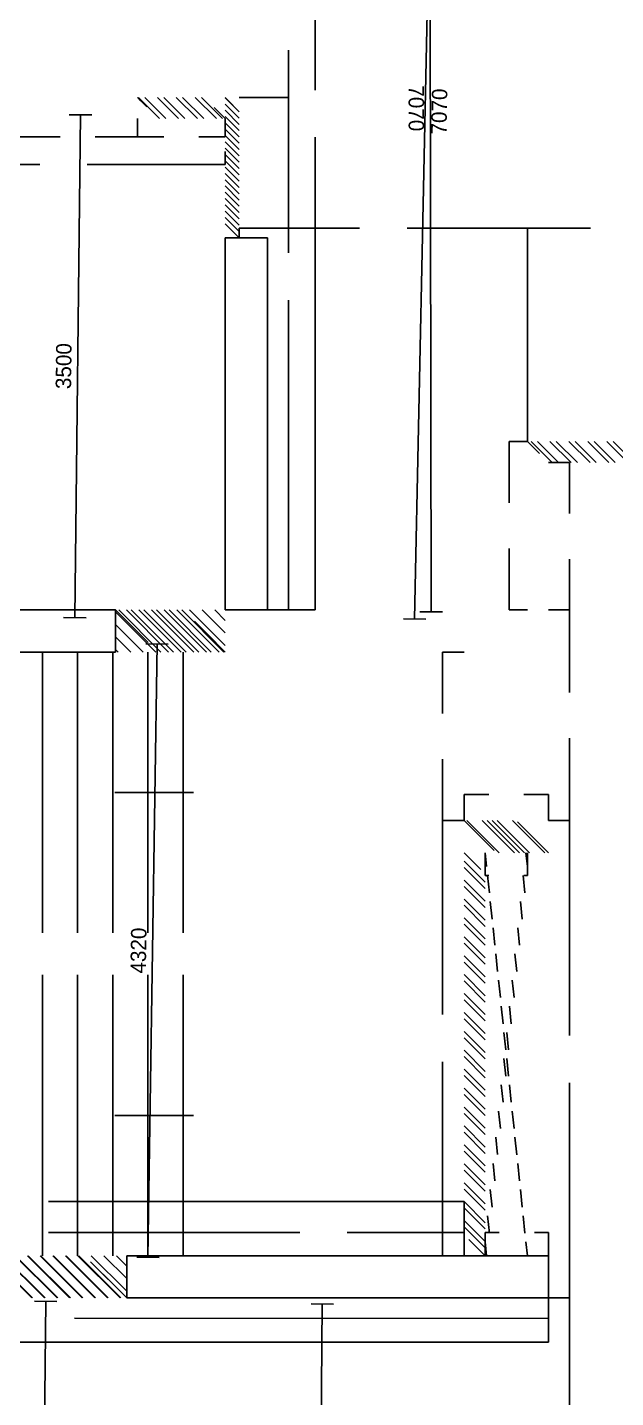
# Model space of a CAD drawing. Header units: metres. Extents: x -20.8 to 16.7, y -14.9 to 14.7.
# Drawn here: x -1.22 to 2.97, y -1.44 to 8.32 of the extents above; entities that cross this region are included whole.
import ezdxf
from ezdxf.enums import TextEntityAlignment as Align

# ---------------------------------------------------------------- set-up
doc = ezdxf.new("R2010")
doc.units = ezdxf.units.M
for name, color, linetype in [('CAD_DIM_TEXT', 3, 'Continuous'), ('CAD_DIM_WALL_TO_WALL', 1, 'Continuous'), ('CAD_PLAN_WALLS', 8, 'Continuous')]:
    doc.layers.add(name, color=color, linetype=linetype)

msp = doc.modelspace()

# ---------------------------------------------------------------- linework, layer by layer
at = {"layer": 'CAD_DIM_WALL_TO_WALL'}
for p, q in [((1.6887, 11.3398), (1.5393, 4.1067)), ((1.6565, 4.1567), (1.6457, 11.3315)), ((-0.7586, 7.6964), (-0.9186, 7.6982)), ((-0.8794, 4.1155), (-0.8386, 7.6973)), ((-0.7994, 4.1146), (-0.9593, 4.1164)), ((1.4593, 4.1083), (1.6193, 4.105)), ((1.7365, 4.1568), (1.5765, 4.1566)), ((-0.2138, 3.9259), (-0.3738, 3.9283)), ((-0.3589, -0.4422), (-0.2938, 3.9271)), ((-0.2789, -0.4434), (-0.4389, -0.441)), ((-1.1661, -0.7538), (-1.0061, -0.7555)), ((-1.0861, -0.7546), (-1.1063, -2.7462)), ((0.802, -0.7738), (0.9619, -0.7754)), ((0.882, -0.7746), (0.8617, -2.7716))]:
    msp.add_line(p, q, dxfattribs=at)
at = {"layer": 'CAD_PLAN_WALLS'}
for p, q in [((0.8308, 11.2423), (0.8308, 7.8739)), ((0.6417, 8.159), (0.6417, 7.8215)), ((-0.4341, 7.8215), (-0.4111, 7.7984)), ((-0.4341, 7.8215), (-0.3661, 7.7535)), ((-0.4264, 7.8215), (-0.2763, 7.6715)), ((-0.3814, 7.8215), (-0.2314, 7.6715)), ((-0.2916, 7.8215), (-0.1416, 7.6715)), ((-0.2467, 7.8215), (-0.0967, 7.6715)), ((-0.1569, 7.8215), (-0.0069, 7.6715)), ((-0.112, 7.8215), (0.0381, 7.6715)), ((-0.0222, 7.8215), (0.1279, 7.6715)), ((0.0228, 7.8215), (0.1728, 7.6715)), ((0.191, 7.8215), (0.2481, 7.7644)), ((0.191, 7.8195), (0.291, 7.7195)), ((0.291, 7.8215), (0.6418, 7.8215)), ((0.291, 7.8215), (0.6418, 7.8215)), ((0.6417, 7.8216), (0.6417, 6.7141)), ((0.1126, 7.7499), (0.191, 7.6715)), ((0.191, 7.7746), (0.291, 7.6746)), ((0.191, 7.7297), (0.291, 7.6297)), ((-0.4341, 7.6715), (-0.4341, 7.5409)), ((-0.4341, 7.6715), (-0.4341, 7.5409)), ((0.1575, 7.705), (0.191, 7.6715)), ((0.191, 7.6848), (0.291, 7.5848)), ((0.191, 7.6715), (0.191, 7.5408)), ((0.191, 7.6399), (0.291, 7.5399)), ((-1.2844, 7.5409), (-0.9835, 7.5409)), ((-0.735, 7.5409), (-0.4341, 7.5409)), ((-0.4342, 7.5409), (-0.2467, 7.5409)), ((0.0035, 7.5409), (0.191, 7.5409)), ((0.191, 7.595), (0.291, 7.495)), ((0.191, 7.5501), (0.291, 7.45)), ((0.8307, 7.5391), (0.8307, 4.1706)), ((0.191, 7.5052), (0.291, 7.4051)), ((0.191, 7.4603), (0.291, 7.3602)), ((0.191, 7.4364), (0.191, 7.3428)), ((-2.1096, 7.3429), (-1.1281, 7.3429)), ((-0.7904, 7.3429), (0.191, 7.3428)), ((0.191, 7.4153), (0.291, 7.3153)), ((0.191, 7.3704), (0.291, 7.2704)), ((0.191, 7.3255), (0.291, 7.2255)), ((0.191, 7.2806), (0.291, 7.1806)), ((0.191, 7.2357), (0.291, 7.1357)), ((0.191, 7.1908), (0.291, 7.0908)), ((0.191, 7.1459), (0.291, 7.0458)), ((0.191, 7.101), (0.291, 7.0009)), ((0.191, 7.0561), (0.291, 6.956)), ((0.191, 7.0111), (0.291, 6.9111)), ((0.191, 6.9662), (0.291, 6.8662)), ((0.191, 6.9213), (0.291, 6.8213)), ((0.2359, 6.8764), (0.291, 6.8213)), ((0.291, 6.8893), (0.291, 6.8213)), ((0.291, 6.8893), (1.1474, 6.8893)), ((1.4851, 6.8893), (2.3415, 6.8892)), ((2.3414, 6.8893), (2.3414, 5.3709)), ((2.3414, 6.8893), (2.3414, 5.3709)), ((2.3414, 6.8892), (2.7909, 6.8892)), ((0.1909, 4.1707), (0.191, 6.8213)), ((0.191, 6.8213), (0.491, 6.8213)), ((0.491, 6.8213), (0.491, 4.1707)), ((0.6417, 6.3784), (0.6416, 4.1706)), ((2.212, 5.371), (2.212, 4.9334)), ((2.212, 5.3709), (2.3414, 5.3709)), ((2.3414, 5.3709), (2.4278, 5.2846)), ((2.3414, 5.3709), (2.3829, 5.3295)), ((2.3676, 5.3709), (2.5176, 5.2209)), ((2.4125, 5.3709), (2.5625, 5.2209)), ((2.5023, 5.3709), (2.6523, 5.2209)), ((2.5472, 5.3709), (2.6972, 5.2209)), ((2.637, 5.3709), (2.7871, 5.2209)), ((2.6819, 5.3709), (2.832, 5.2209)), ((2.7718, 5.3709), (2.9218, 5.2209)), ((2.8167, 5.3709), (2.9667, 5.2209)), ((2.9065, 5.3709), (3.0565, 5.2209)), ((2.9514, 5.3709), (3.1014, 5.2209)), ((2.4914, 5.2209), (2.6411, 5.2209)), ((2.6411, 5.2209), (2.6411, 4.8583)), ((2.212, 4.6082), (2.212, 4.1706)), ((2.6411, 4.5332), (2.6411, 4.1706)), ((-4.5901, 4.1708), (-0.5893, 4.1707)), ((-0.5893, 4.1708), (-0.5365, 4.118)), ((-0.5893, 4.1708), (-0.4467, 4.0282)), ((-0.5893, 4.1708), (-0.3569, 3.9384)), ((-0.5893, 4.1707), (-0.5893, 3.8707)), ((-0.5893, 4.1578), (-0.3022, 3.8707)), ((-0.5671, 4.1708), (-0.2671, 3.8707)), ((-0.5124, 4.1708), (-0.2124, 3.8707)), ((-0.4773, 4.1708), (-0.1772, 3.8707)), ((-0.4226, 4.1708), (-0.1226, 3.8707)), ((-0.3875, 4.1708), (-0.0874, 3.8707)), ((-0.3328, 4.1708), (-0.0327, 3.8707)), ((-0.2976, 4.1708), (0.0024, 3.8707)), ((-0.243, 4.1707), (0.0571, 3.8707)), ((-0.2078, 4.1707), (0.0922, 3.8707)), ((-0.1532, 4.1707), (0.1469, 3.8707)), ((-0.118, 4.1707), (0.1821, 3.8707)), ((-0.0633, 4.1707), (0.1909, 3.9165)), ((0.0265, 4.1707), (0.1909, 4.0063)), ((0.1163, 4.1707), (0.1909, 4.0961)), ((0.491, 4.1707), (0.1909, 4.1707)), ((0.491, 4.1707), (0.6417, 4.1707)), ((0.491, 4.1707), (0.8307, 4.1707)), ((2.2119, 4.1707), (2.3414, 4.1707)), ((2.4914, 4.1707), (2.6411, 4.1707)), ((2.4914, 4.1707), (2.6411, 4.1707)), ((2.6411, 4.1707), (2.6411, 3.5831)), ((-0.5893, 4.0679), (-0.392, 3.8707)), ((-0.0282, 4.0898), (0.1909, 3.8707)), ((-0.5893, 3.9781), (-0.4818, 3.8707)), ((0.0616, 4), (0.1909, 3.8707)), ((0.1515, 3.9101), (0.1909, 3.8707)), ((-0.5893, 3.8707), (-4.5902, 3.8708)), ((-1.1094, 3.8707), (-1.1094, 1.8702)), ((-0.8593, 3.8707), (-0.8594, 1.8702)), ((-0.6093, 3.8707), (-0.6093, 1.8702)), ((-0.5893, 3.8883), (-0.5717, 3.8707)), ((-0.3592, 3.8707), (-0.3593, 1.8702)), ((-0.1092, 3.8707), (-0.1092, 1.8702)), ((1.7369, 3.8707), (1.7368, 3.4331)), ((1.7368, 3.8706), (1.8913, 3.8706)), ((2.641, 3.2579), (2.641, 2.6703)), ((1.7368, 3.1079), (1.7368, 2.6703)), ((-0.5941, 2.8704), (-0.034, 2.8704)), ((1.8912, 2.8559), (1.8912, 2.6703)), ((1.8912, 2.8558), (2.0668, 2.8558)), ((2.3158, 2.8558), (2.4914, 2.8558)), ((2.4914, 2.8559), (2.4914, 2.6703)), ((1.7368, 2.6704), (1.7368, 1.2878)), ((1.7368, 2.6703), (1.8912, 2.6703)), ((1.7368, 2.6703), (1.8912, 2.6703)), ((1.8912, 2.6703), (2.0338, 2.5278)), ((1.8912, 2.6703), (2.0697, 2.4919)), ((1.8912, 2.6703), (2.1056, 2.4559)), ((1.8912, 2.6703), (1.926, 2.6356)), ((1.9115, 2.6703), (2.1416, 2.4403)), ((2.0193, 2.6703), (2.2494, 2.4403)), ((2.0552, 2.6703), (2.2853, 2.4403)), ((2.0912, 2.6703), (2.3212, 2.4403)), ((2.1271, 2.6703), (2.3571, 2.4403)), ((2.2349, 2.6703), (2.4649, 2.4403)), ((2.2708, 2.6608), (2.4914, 2.4403)), ((2.4914, 2.6703), (2.6411, 2.6703)), ((2.4914, 2.6703), (2.6411, 2.6703)), ((2.641, 2.6704), (2.641, 1.1378)), ((2.3067, 2.6249), (2.4914, 2.4403)), ((2.3427, 2.589), (2.4914, 2.4403)), ((1.8912, 2.4403), (2.0111, 2.3205)), ((1.8912, 2.4403), (1.9662, 2.3654)), ((2.0413, 2.4403), (2.0516, 2.3417)), ((2.0413, 2.4403), (2.0413, 2.2776)), ((2.331, 2.4403), (2.3413, 2.3417)), ((2.3413, 2.4403), (2.3413, 2.2776)), ((2.4505, 2.4812), (2.4914, 2.4403)), ((1.8912, 2.3807), (2.0413, 2.2306)), ((1.8912, 2.3358), (2.0413, 2.1857)), ((1.8912, 2.2459), (2.0413, 2.0959)), ((2.0412, 2.2777), (2.0672, 2.2777)), ((2.0581, 2.2796), (2.0711, 2.1552)), ((2.3115, 2.2795), (2.3245, 2.1552)), ((2.3154, 2.2777), (2.3414, 2.2777)), ((1.8912, 2.201), (2.0413, 2.051)), ((1.8912, 2.1112), (2.0413, 1.9612)), ((1.8912, 2.0663), (2.0413, 1.9162)), ((2.0776, 2.093), (2.0906, 1.9687)), ((2.292, 2.093), (2.305, 1.9687)), ((1.8912, 1.9765), (2.0413, 1.8264)), ((1.8912, 1.9316), (2.0413, 1.7815)), ((2.0971, 1.9065), (2.1101, 1.7822)), ((2.2725, 1.9065), (2.2855, 1.7821)), ((1.8912, 1.8417), (2.0413, 1.6917)), ((1.8912, 1.7968), (2.0413, 1.6468)), ((1.8912, 1.707), (2.0412, 1.557)), ((1.8912, 1.6621), (2.0412, 1.512)), ((2.1165, 1.72), (2.1295, 1.5956)), ((2.253, 1.72), (2.266, 1.5956)), ((-1.1094, 1.5702), (-1.1095, -0.4303)), ((-0.8594, 1.5702), (-0.8594, -0.4303)), ((-0.6093, 1.5702), (-0.6094, -0.4303)), ((-0.3593, 1.5701), (-0.3593, -0.4303)), ((-0.1092, 1.5701), (-0.1093, -0.4303)), ((1.8912, 1.5723), (2.0412, 1.4222)), ((1.8912, 1.5274), (2.0412, 1.3773)), ((2.136, 1.5335), (2.149, 1.4091)), ((2.2335, 1.5334), (2.2465, 1.4091)), ((1.8912, 1.4375), (2.0412, 1.2875)), ((1.8912, 1.3926), (2.0412, 1.2426)), ((1.8912, 1.3028), (2.0412, 1.1528)), ((2.1555, 1.3469), (2.1685, 1.2226)), ((2.214, 1.3469), (2.227, 1.2226)), ((1.8912, 1.2579), (2.0412, 1.1078)), ((1.8912, 1.1681), (2.0412, 1.018)), ((1.8912, 1.1232), (2.0412, 0.9731)), ((2.175, 1.1604), (2.188, 1.0361)), ((2.1945, 1.1604), (2.2075, 1.0361)), ((1.8912, 1.0333), (2.0412, 0.8833)), ((1.8912, 0.9884), (2.0412, 0.8384)), ((1.7368, 0.9522), (1.7368, -0.4304)), ((1.8912, 0.8986), (2.0412, 0.7486)), ((2.175, 0.9739), (2.188, 0.8495)), ((2.1945, 0.9739), (2.2075, 0.8495)), ((1.8912, 0.8537), (2.0412, 0.7036)), ((2.1555, 0.7874), (2.1685, 0.663)), ((2.214, 0.7874), (2.227, 0.663)), ((2.641, 0.8021), (2.6409, -0.7305)), ((1.8912, 0.7639), (2.0412, 0.6138)), ((1.8912, 0.7189), (2.0412, 0.5689)), ((1.8912, 0.6291), (2.0412, 0.4791)), ((2.136, 0.6008), (2.149, 0.4765)), ((2.2335, 0.6008), (2.2465, 0.4765)), ((-0.5942, 0.5699), (-0.034, 0.5699)), ((1.8912, 0.5842), (2.0412, 0.4342)), ((1.8912, 0.4944), (2.0412, 0.3444)), ((1.8912, 0.4495), (2.0412, 0.2994)), ((2.1165, 0.4143), (2.1295, 0.29)), ((2.253, 0.4143), (2.266, 0.2899)), ((1.8912, 0.3597), (2.0412, 0.2096)), ((1.8912, 0.3147), (2.0412, 0.1647)), ((1.8912, 0.2249), (2.0412, 0.0749)), ((2.097, 0.2278), (2.11, 0.1034)), ((2.2725, 0.2278), (2.2855, 0.1034)), ((1.8912, 0.18), (2.0412, 0.03)), ((1.8912, 0.0902), (2.0412, -0.0598)), ((1.8912, 0.0453), (2.0412, -0.1048)), ((2.0775, 0.0413), (2.0905, -0.0831)), ((2.292, 0.0412), (2.305, -0.0831)), ((-1.0663, -0.0438), (1.8912, -0.0438)), ((1.8912, -0.0438), (1.8912, -0.4303)), ((1.8912, -0.0445), (2.0412, -0.1946)), ((1.8912, -0.0895), (2.0412, -0.2395)), ((1.8912, -0.1793), (2.0412, -0.3293)), ((2.058, -0.1453), (2.071, -0.2696)), ((2.3115, -0.1453), (2.3245, -0.2696)), ((-1.0657, -0.2648), (-0.1092, -0.2648)), ((-0.1093, -0.2648), (-0.1093, -0.4303)), ((-0.1093, -0.2648), (0.7221, -0.2648)), ((-0.1093, -0.2648), (-0.1093, -0.4303)), ((1.0598, -0.2649), (1.8912, -0.2649)), ((1.8912, -0.2242), (2.0412, -0.3742)), ((1.8912, -0.2648), (1.8912, -0.4303)), ((2.0412, -0.2648), (2.0412, -0.4304)), ((2.0412, -0.2649), (2.1398, -0.2649)), ((2.3927, -0.2649), (2.4914, -0.2649)), ((2.4913, -0.2648), (2.4913, -0.4304)), ((1.9249, -0.314), (2.0412, -0.4303)), ((1.9698, -0.3589), (2.0412, -0.4303)), ((2.0412, -0.3318), (2.0515, -0.4304)), ((2.331, -0.3318), (2.3413, -0.4304)), ((-1.4855, -0.4303), (-1.1855, -0.7303)), ((-1.4805, -0.4303), (-1.1804, -0.7303)), ((-1.3957, -0.4303), (-1.0957, -0.7303)), ((-1.3907, -0.4303), (-1.0906, -0.7303)), ((-1.3059, -0.4303), (-1.0058, -0.7303)), ((-1.3009, -0.4303), (-1.0008, -0.7303)), ((-1.2161, -0.4303), (-0.916, -0.7303)), ((-1.211, -0.4303), (-0.911, -0.7303)), ((-1.1263, -0.4303), (-0.8262, -0.7303)), ((-1.1212, -0.4303), (-0.8212, -0.7303)), ((-1.0364, -0.4303), (-0.7364, -0.7303)), ((-1.0314, -0.4303), (-0.7313, -0.7303)), ((-0.9466, -0.4303), (-0.6466, -0.7303)), ((-0.9416, -0.4303), (-0.6415, -0.7303)), ((-0.8568, -0.4303), (-0.5567, -0.7303)), ((-0.8517, -0.4303), (-0.5517, -0.7303)), ((-0.767, -0.4727), (-0.5094, -0.7303)), ((-0.7619, -0.4303), (-0.5094, -0.6829)), ((-0.6721, -0.4303), (-0.5093, -0.593)), ((-0.5823, -0.4303), (-0.5093, -0.5032)), ((-0.5094, -0.4303), (2.4913, -0.4304)), ((-0.5094, -0.7304), (-0.5094, -0.4303)), ((1.7367, -0.4303), (1.8912, -0.4303)), ((2.4913, -0.4304), (2.4913, -0.7305)), ((-0.6771, -0.5625), (-0.5094, -0.7303)), ((-0.5873, -0.6524), (-0.5094, -0.7303)), ((2.4913, -0.7305), (-0.5094, -0.7304)), ((2.4913, -0.7304), (2.4913, -0.8761)), ((2.4913, -0.7304), (2.4913, -1.0461)), ((2.4913, -0.7304), (2.641, -0.7304)), ((2.4913, -0.7304), (2.641, -0.7304)), ((2.6409, -0.7304), (2.6409, -1.5618)), ((-0.8821, -0.8759), (2.4913, -0.876)), ((-2.9537, -1.0459), (2.4913, -1.0461))]:
    msp.add_line(p, q, dxfattribs=at)

# ---------------------------------------------------------------- texts
at = {"layer": 'CAD_DIM_TEXT'}
for s, rotation, p in [('7070', 270.08675, (1.5511, 7.7439)), ('7070', 88.81656, (1.714, 7.7212)), ('3500', 89.34881, (-0.959, 5.9076)), ('4320', 89.14652, (-0.4264, 1.7439))]:
    msp.add_text(s, height=0.11, rotation=rotation, dxfattribs=at).set_placement(p, align=Align.MIDDLE_CENTER)

doc.saveas('drawing.dxf')
